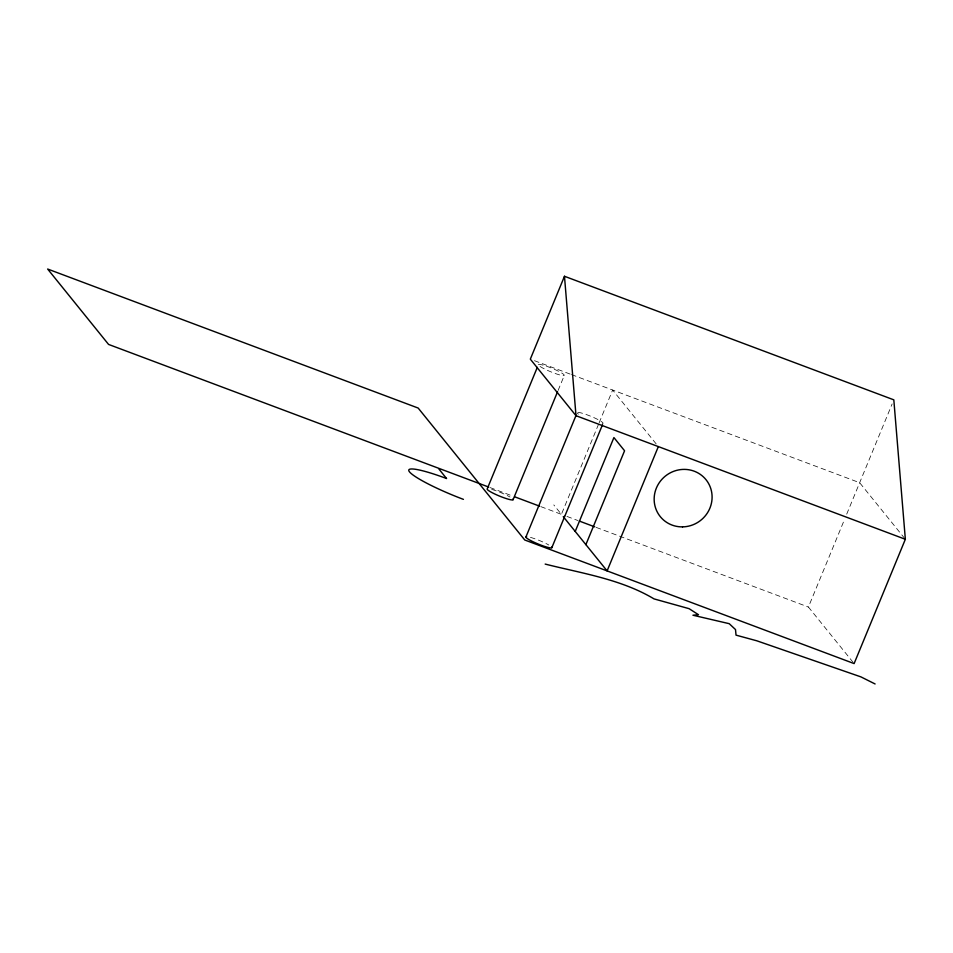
<?xml version="1.0" encoding="UTF-8"?>
<svg xmlns="http://www.w3.org/2000/svg" width="953" height="953" viewBox="0 0 953 953"><rect width="100%" height="100%" fill="white"/><g stroke="black" fill="none" stroke-linecap="round" stroke-linejoin="round"><path stroke-width="0.71" stroke-dasharray="4.76 3.57" d="M558.113 390.432L564.307 375.411M598.579 424.192L561.412 514.346L553.8 504.923M599.139 422.822L612.648 390.039L657.415 445.432M853.185 662.43L808.418 607.037L844.453 519.611M846.705 514.144L892.139 403.929M534.43 360.687L570.108 374.076M571.49 374.589L859.666 482.718L904.421 538.123M490.056 487.579L512.011 495.81M540.827 506.627L565.582 515.907M566.964 516.431L578.066 520.6M596.113 527.366L808.418 607.037M491.7 489.413A14.021 1.858 22.4 0 1 509.998 497.025M530.464 537.385A14.021 1.858 22.4 0 1 548.761 544.997M538.421 364.642A14.021 1.858 22.4 0 1 557.755 370.872A14.021 1.858 22.4 0 1 558.899 374.696A14.021 1.858 22.4 0 1 538.6 365.237M577.887 412.399A14.021 1.858 22.4 0 1 594.458 417.867A14.021 1.858 22.4 0 1 602.356 423.608M578.411 414.138A14.021 1.858 22.4 0 1 577.363 413.221"/><path stroke-width="1.43" d="M905.35 539.279L893.819 399.843L564.474 276.275L530.321 359.15L576.005 415.699L905.35 539.279L854.114 663.586L524.769 540.006L418.164 408.051L47.65 269.032L108.571 344.426L488.686 487.054M537.301 367.381L487.186 488.96A14.021 1.858 22.4 0 0 500.801 496.608A14.021 1.858 22.4 0 0 512.893 499.122M513.071 499.717L557.541 391.802M525.949 536.932L576.065 415.353M551.823 547.701L602.499 424.752M575.219 531.44L613.911 437.57L624.572 450.769L585.881 544.628M658.344 446.588L607.109 570.907L563.259 516.633M545.176 564.081C581.938 573.349 621.13 579.186 654.044 598.901L689.114 608.681L698.489 614.709L692.95 615.221L729.212 623.679L735.502 629.552L736.026 635.139L756.801 640.797L860.94 676.892L875.104 683.968M514.763 496.847L539.458 506.114M579.46 521.124L594.72 526.842M438.976 469.114L446.588 478.537A49.961 6.611 22.4 0 0 409.516 471.878A49.961 6.611 22.4 0 0 463.42 499.36M564.474 276.275L576.005 415.699M551.644 547.105A14.021 1.858 22.4 0 1 537.861 543.901A14.021 1.858 22.4 0 1 526.652 536.706M682.539 526.878A29.388 28.316 -38.9 0 0 708.496 483.35A29.388 28.316 -38.9 0 0 658.32 484.184A29.388 28.316 -38.9 0 0 682.539 526.878"/></g></svg>
